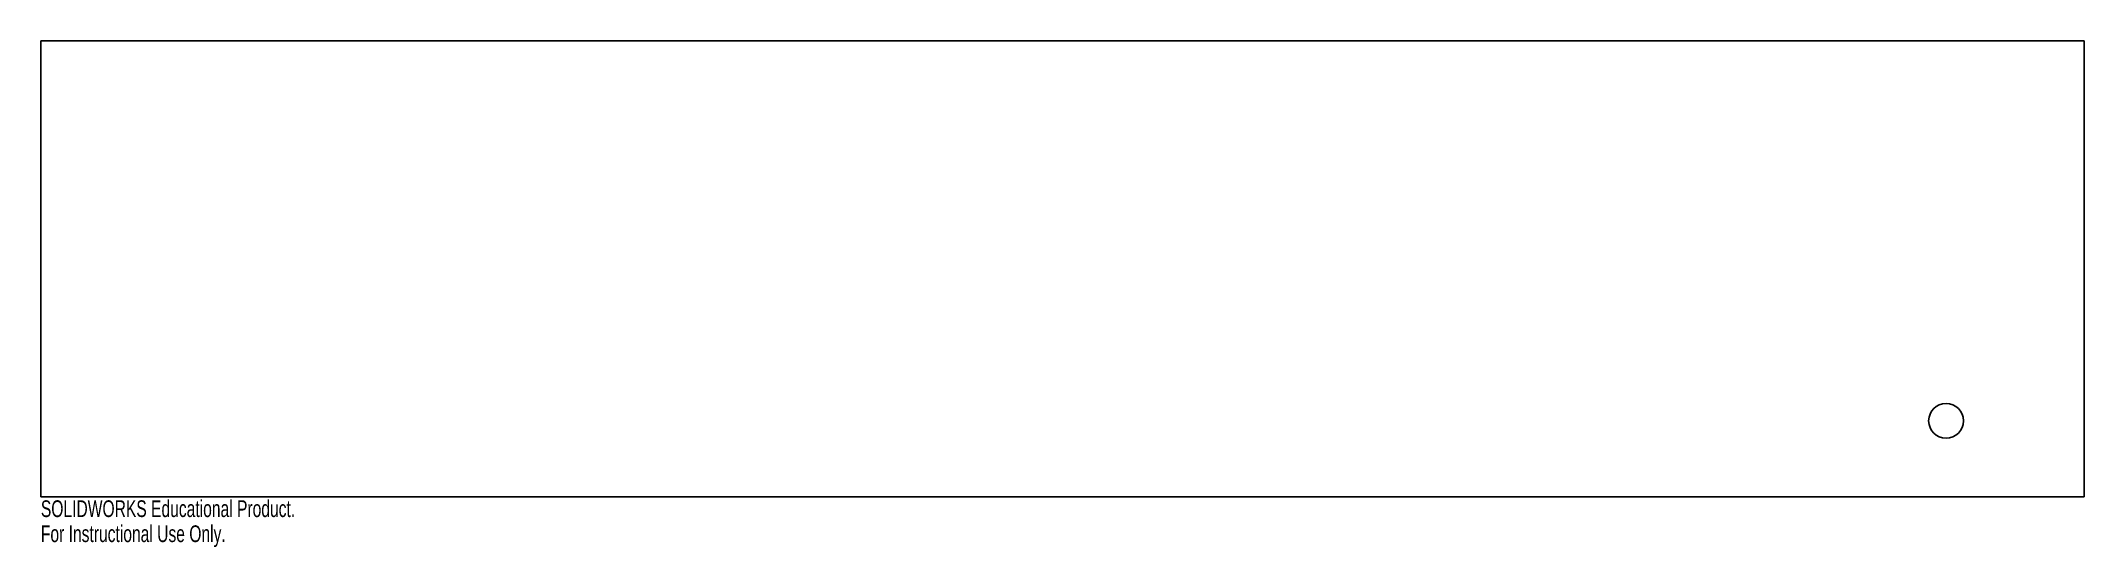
# Model space of a CAD drawing. Header units: millimetres. Extents: x 0 to 592, y -15 to 132.
import ezdxf

# ---------------------------------------------------------------- set-up
doc = ezdxf.new("R2010")
doc.units = ezdxf.units.MM
doc.styles.add('SLDTEXTSTYLE0', font='TXT', dxfattribs={"width": 0.7})

msp = doc.modelspace()

# ---------------------------------------------------------------- linework, layer by layer
at = {"color": 7, "linetype": 'Continuous', "lineweight": 25}
for p, q in [((0, 132), (0, 0)), ((592, 132), (0, 132)), ((592, 0), (592, 132)), ((0, 0), (592, 0))]:
    msp.add_line(p, q, dxfattribs=at)
msp.add_circle((552, 22), 5.05, dxfattribs=at)

# ---------------------------------------------------------------- texts
at = {"color": 7, "linetype": 'Continuous', "char_height": 4.8336, "attachment_point": 1, "style": 'SLDTEXTSTYLE0'}
for s, insert in [('SOLIDWORKS Educational Product.', (0, -1.02)), ('For Instructional Use Only.', (0, -8.27))]:
    msp.add_mtext(s, dxfattribs=dict(at, insert=insert))

doc.saveas('drawing.dxf')
